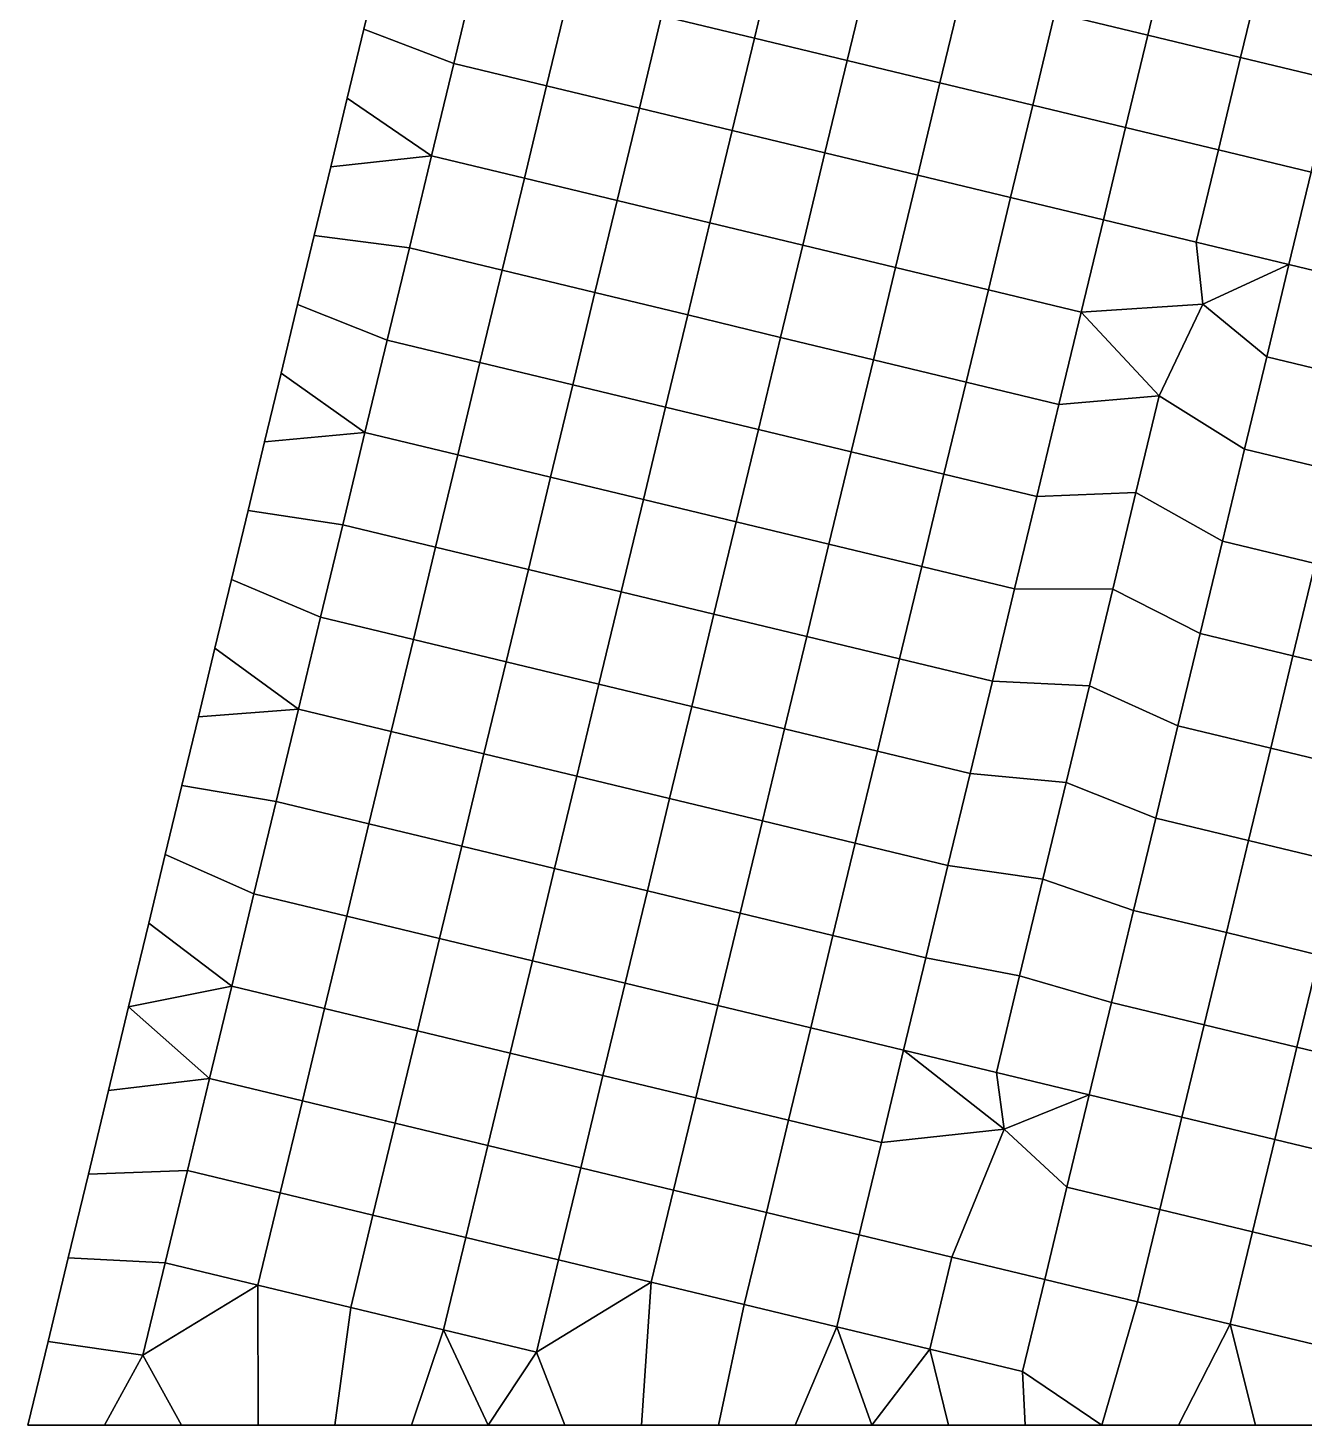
# Model space of a CAD drawing. Extents: x 0 to 37.4, y 0 to 43.4.
# Drawn here: x 0 to 8.12, y 0 to 8.89 of the extents above; entities that cross this region are included whole.
import ezdxf

# ---------------------------------------------------------------- set-up
doc = ezdxf.new("R2010")
doc.units = 0
doc.layers.get('0').update_dxf_attribs({"linetype": 'CONTINUOUS'})

msp = doc.modelspace()

# ---------------------------------------------------------------- linework, layer by layer
for p, q in [((7.4769, 7.1334, 3), (7.4769, 7.1334, 6)), ((7.4769, 7.1334, 6), (7.4769, 7.1334, 9)), ((6.2132, 1.8833, 6), (6.2132, 1.8833, 9))]:
    msp.add_line(p, q)
for points in [[(4.7644, 9.4119, 6), (4.1738, 9.5541, 6), (4.0325, 8.967, 6), (4.6231, 8.8248, 6)], [(7.2679, 9.4304, 6), (6.6773, 9.5726, 6), (6.536, 8.9855, 6), (7.1266, 8.8433, 6)], [(7.1266, 8.8433, 6), (7.7171, 8.7012, 6), (7.8585, 9.2883, 6), (7.2679, 9.4304, 6)], [(5.3549, 9.2698, 6), (4.7644, 9.4119, 6), (4.6231, 8.8248, 6), (5.2136, 8.6827, 6)], [(2.1377, 8.8814, 3), (2.243, 9.3189, 3), (2.243, 9.3189, 4), (2.1377, 8.8814, 4)], [(2.1377, 8.8814, 4), (2.243, 9.3189, 4), (2.243, 9.3189, 5), (2.1377, 8.8814, 5)], [(2.1377, 8.8814, 5), (2.243, 9.3189, 5), (2.243, 9.3189, 6), (2.1377, 8.8814, 6)], [(2.1377, 8.8814, 6), (2.243, 9.3189, 6), (2.243, 9.3189, 7), (2.1377, 8.8814, 7)], [(2.1377, 8.8814, 7), (2.243, 9.3189, 7), (2.243, 9.3189, 8), (2.1377, 8.8814, 8)], [(2.1377, 8.8814, 8), (2.243, 9.3189, 8), (2.243, 9.3189, 9), (2.1377, 8.8814, 9)], [(2.7101, 8.6641, 6), (2.8514, 9.2512, 6), (2.243, 9.3189, 6), (2.1377, 8.8814, 6)], [(3.442, 9.1091, 6), (2.8514, 9.2512, 6), (2.7101, 8.6641, 6), (3.3007, 8.522, 6)], [(5.9455, 9.1276, 6), (5.3549, 9.2698, 6), (5.2136, 8.6827, 6), (5.8042, 8.5405, 6)], [(7.7171, 8.7012, 6), (8.3077, 8.5591, 6), (8.449, 9.1462, 6), (7.8585, 9.2883, 6)], [(4.0325, 8.967, 6), (3.442, 9.1091, 6), (3.3007, 8.522, 6), (3.8912, 8.3799, 6)], [(6.536, 8.9855, 6), (5.9455, 9.1276, 6), (5.8042, 8.5405, 6), (6.3947, 8.3984, 6)], [(7.1266, 8.8433, 6), (6.536, 8.9855, 6), (6.3947, 8.3984, 6), (6.9853, 8.2563, 6)], [(4.6231, 8.8248, 6), (4.0325, 8.967, 6), (3.8912, 8.3799, 6), (4.4818, 8.2377, 6)], [(2.0324, 8.4438, 3), (2.1377, 8.8814, 3), (2.1377, 8.8814, 4), (2.0324, 8.4438, 4)], [(2.0324, 8.4438, 4), (2.1377, 8.8814, 4), (2.1377, 8.8814, 5), (2.0324, 8.4438, 5)], [(2.0324, 8.4438, 5), (2.1377, 8.8814, 5), (2.1377, 8.8814, 6), (2.0324, 8.4438, 6)], [(2.0324, 8.4438, 6), (2.1377, 8.8814, 6), (2.1377, 8.8814, 7), (2.0324, 8.4438, 7)], [(2.0324, 8.4438, 7), (2.1377, 8.8814, 7), (2.1377, 8.8814, 8), (2.0324, 8.4438, 8)], [(2.0324, 8.4438, 8), (2.1377, 8.8814, 8), (2.1377, 8.8814, 9), (2.0324, 8.4438, 9)], [(2.7101, 8.6641, 6), (2.1377, 8.8814, 6), (2.0324, 8.4438, 6), (2.5688, 8.0771, 6)], [(5.2136, 8.6827, 6), (4.6231, 8.8248, 6), (4.4818, 8.2377, 6), (5.0723, 8.0956, 6)], [(6.9853, 8.2563, 6), (7.5758, 8.1141, 6), (7.7171, 8.7012, 6), (7.1266, 8.8433, 6)], [(3.3007, 8.522, 6), (2.7101, 8.6641, 6), (2.5688, 8.0771, 6), (3.1594, 7.9349, 6)], [(5.8042, 8.5405, 6), (5.2136, 8.6827, 6), (5.0723, 8.0956, 6), (5.6629, 7.9535, 6)], [(7.5758, 8.1141, 6), (8.1664, 7.972, 6), (8.3077, 8.5591, 6), (7.7171, 8.7012, 6)], [(6.3947, 8.3984, 6), (5.8042, 8.5405, 6), (5.6629, 7.9535, 6), (6.2534, 7.8113, 6)], [(3.8912, 8.3799, 6), (3.3007, 8.522, 6), (3.1594, 7.9349, 6), (3.7499, 7.7928, 6)], [(1.9271, 8.0063, 3), (2.0324, 8.4438, 3), (2.0324, 8.4438, 4), (1.9271, 8.0063, 4)], [(1.9271, 8.0063, 4), (2.0324, 8.4438, 4), (2.0324, 8.4438, 5), (1.9271, 8.0063, 5)], [(1.9271, 8.0063, 5), (2.0324, 8.4438, 5), (2.0324, 8.4438, 6), (1.9271, 8.0063, 6)], [(1.9271, 8.0063, 6), (2.0324, 8.4438, 6), (2.0324, 8.4438, 7), (1.9271, 8.0063, 7)], [(1.9271, 8.0063, 7), (2.0324, 8.4438, 7), (2.0324, 8.4438, 8), (1.9271, 8.0063, 8)], [(1.9271, 8.0063, 8), (2.0324, 8.4438, 8), (2.0324, 8.4438, 9), (1.9271, 8.0063, 9)], [(2.5688, 8.0771, 6), (2.0324, 8.4438, 6), (1.9271, 8.0063, 6)], [(4.4818, 8.2377, 6), (3.8912, 8.3799, 6), (3.7499, 7.7928, 6), (4.3405, 7.6506, 6)], [(6.9853, 8.2563, 6), (6.3947, 8.3984, 6), (6.2534, 7.8113, 6), (6.844, 7.6692, 6)], [(5.0723, 8.0956, 6), (4.4818, 8.2377, 6), (4.3405, 7.6506, 6), (4.931, 7.5085, 6)], [(6.9853, 8.2563, 6), (6.844, 7.6692, 6), (7.4345, 7.527, 6), (7.5758, 8.1141, 6)], [(5.6629, 7.9535, 6), (5.0723, 8.0956, 6), (4.931, 7.5085, 6), (5.5216, 7.3664, 6)], [(7.5758, 8.1141, 6), (7.4345, 7.527, 6), (8.0251, 7.3849, 6), (8.1664, 7.972, 6)], [(2.4275, 7.49, 6), (2.5688, 8.0771, 6), (1.9271, 8.0063, 6), (1.8218, 7.5688, 6)], [(1.8218, 7.5688, 3), (1.9271, 8.0063, 3), (1.9271, 8.0063, 4), (1.8218, 7.5688, 4)], [(1.8218, 7.5688, 4), (1.9271, 8.0063, 4), (1.9271, 8.0063, 5), (1.8218, 7.5688, 5)], [(1.8218, 7.5688, 5), (1.9271, 8.0063, 5), (1.9271, 8.0063, 6), (1.8218, 7.5688, 6)], [(1.8218, 7.5688, 6), (1.9271, 8.0063, 6), (1.9271, 8.0063, 7), (1.8218, 7.5688, 7)], [(1.8218, 7.5688, 7), (1.9271, 8.0063, 7), (1.9271, 8.0063, 8), (1.8218, 7.5688, 8)], [(1.8218, 7.5688, 8), (1.9271, 8.0063, 8), (1.9271, 8.0063, 9), (1.8218, 7.5688, 9)], [(3.1594, 7.9349, 6), (2.5688, 8.0771, 6), (2.4275, 7.49, 6), (3.0181, 7.3478, 6)], [(3.7499, 7.7928, 6), (3.1594, 7.9349, 6), (3.0181, 7.3478, 6), (3.6086, 7.2057, 6)], [(6.2534, 7.8113, 6), (5.6629, 7.9535, 6), (5.5216, 7.3664, 6), (6.1121, 7.2242, 6)], [(8.7569, 7.8299, 6), (8.1664, 7.972, 6), (8.0251, 7.3849, 6), (8.6156, 7.2428, 6)], [(4.3405, 7.6506, 6), (3.7499, 7.7928, 6), (3.6086, 7.2057, 6), (4.1992, 7.0636, 6)], [(6.844, 7.6692, 6), (6.2534, 7.8113, 6), (6.1121, 7.2242, 6), (6.7027, 7.0821, 6)], [(4.931, 7.5085, 6), (4.3405, 7.6506, 6), (4.1992, 7.0636, 6), (4.7897, 6.9214, 6)], [(6.844, 7.6692, 6), (6.7027, 7.0821, 6), (7.4769, 7.1334, 6), (7.4345, 7.527, 6)], [(1.7165, 7.1313, 3), (1.8218, 7.5688, 3), (1.8218, 7.5688, 4), (1.7165, 7.1313, 4)], [(1.7165, 7.1313, 4), (1.8218, 7.5688, 4), (1.8218, 7.5688, 5), (1.7165, 7.1313, 5)], [(1.7165, 7.1313, 5), (1.8218, 7.5688, 5), (1.8218, 7.5688, 6), (1.7165, 7.1313, 6)], [(1.7165, 7.1313, 6), (1.8218, 7.5688, 6), (1.8218, 7.5688, 7), (1.7165, 7.1313, 7)], [(1.7165, 7.1313, 7), (1.8218, 7.5688, 7), (1.8218, 7.5688, 8), (1.7165, 7.1313, 8)], [(1.7165, 7.1313, 8), (1.8218, 7.5688, 8), (1.8218, 7.5688, 9), (1.7165, 7.1313, 9)], [(2.2862, 6.9029, 6), (2.4275, 7.49, 6), (1.8218, 7.5688, 6), (1.7165, 7.1313, 6)], [(3.0181, 7.3478, 6), (2.4275, 7.49, 6), (2.2862, 6.9029, 6), (2.8768, 6.7608, 6)], [(5.5216, 7.3664, 6), (4.931, 7.5085, 6), (4.7897, 6.9214, 6), (5.3803, 6.7793, 6)], [(7.4345, 7.527, 6), (7.4769, 7.1334, 6), (8.0251, 7.3849, 6)], [(8.0251, 7.3849, 6), (7.4769, 7.1334, 6), (7.8838, 6.7978, 6)], [(8.6156, 7.2428, 6), (8.0251, 7.3849, 6), (7.8838, 6.7978, 6), (8.4743, 6.6557, 6)], [(3.6086, 7.2057, 6), (3.0181, 7.3478, 6), (2.8768, 6.7608, 6), (3.4673, 6.6186, 6)], [(6.1121, 7.2242, 6), (5.5216, 7.3664, 6), (5.3803, 6.7793, 6), (5.9708, 6.6372, 6)], [(4.1992, 7.0636, 6), (3.6086, 7.2057, 6), (3.4673, 6.6186, 6), (4.0579, 6.4765, 6)], [(6.7027, 7.0821, 6), (6.1121, 7.2242, 6), (5.9708, 6.6372, 6), (6.5614, 6.495, 6)], [(1.6112, 6.6938, 3), (1.7165, 7.1313, 3), (1.7165, 7.1313, 4), (1.6112, 6.6938, 4)], [(1.6112, 6.6938, 4), (1.7165, 7.1313, 4), (1.7165, 7.1313, 5), (1.6112, 6.6938, 5)], [(1.6112, 6.6938, 5), (1.7165, 7.1313, 5), (1.7165, 7.1313, 6), (1.6112, 6.6938, 6)], [(1.6112, 6.6938, 6), (1.7165, 7.1313, 6), (1.7165, 7.1313, 7), (1.6112, 6.6938, 7)], [(1.6112, 6.6938, 7), (1.7165, 7.1313, 7), (1.7165, 7.1313, 8), (1.6112, 6.6938, 8)], [(1.6112, 6.6938, 8), (1.7165, 7.1313, 8), (1.7165, 7.1313, 9), (1.6112, 6.6938, 9)], [(2.2862, 6.9029, 6), (1.7165, 7.1313, 6), (1.6112, 6.6938, 6), (2.1449, 6.3158, 6)], [(6.7027, 7.0821, 6), (7.1992, 6.5494, 6), (7.4769, 7.1334, 6)], [(7.1992, 6.5494, 6), (7.7425, 6.2107, 6), (7.8838, 6.7978, 6), (7.4769, 7.1334, 6)], [(4.7897, 6.9214, 6), (4.1992, 7.0636, 6), (4.0579, 6.4765, 6), (4.6484, 6.3343, 6)], [(6.5614, 6.495, 6), (7.1992, 6.5494, 6), (6.7027, 7.0821, 6)], [(2.8768, 6.7608, 6), (2.2862, 6.9029, 6), (2.1449, 6.3158, 6), (2.7355, 6.1737, 6)], [(5.3803, 6.7793, 6), (4.7897, 6.9214, 6), (4.6484, 6.3343, 6), (5.239, 6.1922, 6)], [(3.4673, 6.6186, 6), (2.8768, 6.7608, 6), (2.7355, 6.1737, 6), (3.326, 6.0315, 6)], [(5.9708, 6.6372, 6), (5.3803, 6.7793, 6), (5.239, 6.1922, 6), (5.8295, 6.0501, 6)], [(8.4743, 6.6557, 6), (7.8838, 6.7978, 6), (7.7425, 6.2107, 6), (8.333, 6.0686, 6)], [(1.5059, 6.2563, 3), (1.6112, 6.6938, 3), (1.6112, 6.6938, 4), (1.5059, 6.2563, 4)], [(1.5059, 6.2563, 4), (1.6112, 6.6938, 4), (1.6112, 6.6938, 5), (1.5059, 6.2563, 5)], [(1.5059, 6.2563, 5), (1.6112, 6.6938, 5), (1.6112, 6.6938, 6), (1.5059, 6.2563, 6)], [(1.5059, 6.2563, 6), (1.6112, 6.6938, 6), (1.6112, 6.6938, 7), (1.5059, 6.2563, 7)], [(1.5059, 6.2563, 7), (1.6112, 6.6938, 7), (1.6112, 6.6938, 8), (1.5059, 6.2563, 8)], [(1.5059, 6.2563, 8), (1.6112, 6.6938, 8), (1.6112, 6.6938, 9), (1.5059, 6.2563, 9)], [(2.1449, 6.3158, 6), (1.6112, 6.6938, 6), (1.5059, 6.2563, 6)], [(4.0579, 6.4765, 6), (3.4673, 6.6186, 6), (3.326, 6.0315, 6), (3.9166, 5.8894, 6)], [(6.5614, 6.495, 6), (5.9708, 6.6372, 6), (5.8295, 6.0501, 6), (6.4201, 5.9079, 6)], [(6.4201, 5.9079, 6), (7.0512, 5.9342, 6), (7.1992, 6.5494, 6), (6.5614, 6.495, 6)], [(7.0512, 5.9342, 6), (7.6012, 5.6236, 6), (7.7425, 6.2107, 6), (7.1992, 6.5494, 6)], [(4.6484, 6.3343, 6), (4.0579, 6.4765, 6), (3.9166, 5.8894, 6), (4.5071, 5.7473, 6)], [(2.0036, 5.7287, 6), (2.1449, 6.3158, 6), (1.5059, 6.2563, 6), (1.4005, 5.8188, 6)], [(2.7355, 6.1737, 6), (2.1449, 6.3158, 6), (2.0036, 5.7287, 6), (2.5941, 5.5866, 6)], [(5.239, 6.1922, 6), (4.6484, 6.3343, 6), (4.5071, 5.7473, 6), (5.0977, 5.6051, 6)], [(1.4005, 5.8188, 3), (1.5059, 6.2563, 3), (1.5059, 6.2563, 4), (1.4005, 5.8188, 4)], [(1.4005, 5.8188, 4), (1.5059, 6.2563, 4), (1.5059, 6.2563, 5), (1.4005, 5.8188, 5)], [(1.4005, 5.8188, 5), (1.5059, 6.2563, 5), (1.5059, 6.2563, 6), (1.4005, 5.8188, 6)], [(1.4005, 5.8188, 6), (1.5059, 6.2563, 6), (1.5059, 6.2563, 7), (1.4005, 5.8188, 7)], [(1.4005, 5.8188, 7), (1.5059, 6.2563, 7), (1.5059, 6.2563, 8), (1.4005, 5.8188, 8)], [(1.4005, 5.8188, 8), (1.5059, 6.2563, 8), (1.5059, 6.2563, 9), (1.4005, 5.8188, 9)], [(3.326, 6.0315, 6), (2.7355, 6.1737, 6), (2.5941, 5.5866, 6), (3.1847, 5.4444, 6)], [(5.8295, 6.0501, 6), (5.239, 6.1922, 6), (5.0977, 5.6051, 6), (5.6882, 5.463, 6)], [(8.333, 6.0686, 6), (7.7425, 6.2107, 6), (7.6012, 5.6236, 6), (8.1917, 5.4815, 6)], [(6.4201, 5.9079, 6), (5.8295, 6.0501, 6), (5.6882, 5.463, 6), (6.2788, 5.3208, 6)], [(3.9166, 5.8894, 6), (3.326, 6.0315, 6), (3.1847, 5.4444, 6), (3.7753, 5.3023, 6)], [(4.5071, 5.7473, 6), (3.9166, 5.8894, 6), (3.7753, 5.3023, 6), (4.3658, 5.1602, 6)], [(6.2788, 5.3208, 6), (6.9031, 5.3191, 6), (7.0512, 5.9342, 6), (6.4201, 5.9079, 6)], [(6.9031, 5.3191, 6), (7.4599, 5.0366, 6), (7.6012, 5.6236, 6), (7.0512, 5.9342, 6)], [(1.2953, 5.3813, 3), (1.4005, 5.8188, 3), (1.4005, 5.8188, 4), (1.2953, 5.3813, 4)], [(1.2953, 5.3813, 4), (1.4005, 5.8188, 4), (1.4005, 5.8188, 5), (1.2953, 5.3813, 5)], [(1.2953, 5.3813, 5), (1.4005, 5.8188, 5), (1.4005, 5.8188, 6), (1.2953, 5.3813, 6)], [(1.2953, 5.3813, 6), (1.4005, 5.8188, 6), (1.4005, 5.8188, 7), (1.2953, 5.3813, 7)], [(1.2953, 5.3813, 7), (1.4005, 5.8188, 7), (1.4005, 5.8188, 8), (1.2953, 5.3813, 8)], [(1.2953, 5.3813, 8), (1.4005, 5.8188, 8), (1.4005, 5.8188, 9), (1.2953, 5.3813, 9)], [(1.8623, 5.1416, 6), (2.0036, 5.7287, 6), (1.4005, 5.8188, 6), (1.2953, 5.3813, 6)], [(2.5941, 5.5866, 6), (2.0036, 5.7287, 6), (1.8623, 5.1416, 6), (2.4528, 4.9995, 6)], [(5.0977, 5.6051, 6), (4.5071, 5.7473, 6), (4.3658, 5.1602, 6), (4.9564, 5.018, 6)], [(5.6882, 5.463, 6), (5.0977, 5.6051, 6), (4.9564, 5.018, 6), (5.5469, 4.8759, 6)], [(8.1917, 5.4815, 6), (7.6012, 5.6236, 6), (7.4599, 5.0366, 6), (8.0504, 4.8944, 6)], [(3.1847, 5.4444, 6), (2.5941, 5.5866, 6), (2.4528, 4.9995, 6), (3.0434, 4.8574, 6)], [(3.7753, 5.3023, 6), (3.1847, 5.4444, 6), (3.0434, 4.8574, 6), (3.634, 4.7152, 6)], [(6.2788, 5.3208, 6), (5.6882, 5.463, 6), (5.5469, 4.8759, 6), (6.1375, 4.7337, 6)], [(8.7823, 5.3394, 6), (8.1917, 5.4815, 6), (8.0504, 4.8944, 6), (8.641, 4.7523, 6)], [(1.1899, 4.9438, 3), (1.2953, 5.3813, 3), (1.2953, 5.3813, 4), (1.1899, 4.9438, 4)], [(1.1899, 4.9438, 4), (1.2953, 5.3813, 4), (1.2953, 5.3813, 5), (1.1899, 4.9438, 5)], [(1.1899, 4.9438, 5), (1.2953, 5.3813, 5), (1.2953, 5.3813, 6), (1.1899, 4.9438, 6)], [(1.1899, 4.9438, 6), (1.2953, 5.3813, 6), (1.2953, 5.3813, 7), (1.1899, 4.9438, 7)], [(1.1899, 4.9438, 7), (1.2953, 5.3813, 7), (1.2953, 5.3813, 8), (1.1899, 4.9438, 8)], [(1.1899, 4.9438, 8), (1.2953, 5.3813, 8), (1.2953, 5.3813, 9), (1.1899, 4.9438, 9)], [(1.8623, 5.1416, 6), (1.2953, 5.3813, 6), (1.1899, 4.9438, 6), (1.721, 4.5545, 6)], [(4.3658, 5.1602, 6), (3.7753, 5.3023, 6), (3.634, 4.7152, 6), (4.2245, 4.5731, 6)], [(6.1375, 4.7337, 6), (6.755, 4.7039, 6), (6.9031, 5.3191, 6), (6.2788, 5.3208, 6)], [(6.755, 4.7039, 6), (7.3186, 4.4495, 6), (7.4599, 5.0366, 6), (6.9031, 5.3191, 6)], [(4.9564, 5.018, 6), (4.3658, 5.1602, 6), (4.2245, 4.5731, 6), (4.8151, 4.4309, 6)], [(2.4528, 4.9995, 6), (1.8623, 5.1416, 6), (1.721, 4.5545, 6), (2.3115, 4.4124, 6)], [(3.0434, 4.8574, 6), (2.4528, 4.9995, 6), (2.3115, 4.4124, 6), (2.9021, 4.2703, 6)], [(5.5469, 4.8759, 6), (4.9564, 5.018, 6), (4.8151, 4.4309, 6), (5.4056, 4.2888, 6)], [(8.0504, 4.8944, 6), (7.4599, 5.0366, 6), (7.3186, 4.4495, 6), (7.9091, 4.3073, 6)], [(1.0846, 4.5063, 3), (1.1899, 4.9438, 3), (1.1899, 4.9438, 4), (1.0846, 4.5063, 4)], [(1.0846, 4.5063, 4), (1.1899, 4.9438, 4), (1.1899, 4.9438, 5), (1.0846, 4.5063, 5)], [(1.0846, 4.5063, 5), (1.1899, 4.9438, 5), (1.1899, 4.9438, 6), (1.0846, 4.5063, 6)], [(1.0846, 4.5063, 6), (1.1899, 4.9438, 6), (1.1899, 4.9438, 7), (1.0846, 4.5063, 7)], [(1.0846, 4.5063, 7), (1.1899, 4.9438, 7), (1.1899, 4.9438, 8), (1.0846, 4.5063, 8)], [(1.0846, 4.5063, 8), (1.1899, 4.9438, 8), (1.1899, 4.9438, 9), (1.0846, 4.5063, 9)], [(1.721, 4.5545, 6), (1.1899, 4.9438, 6), (1.0846, 4.5063, 6)], [(8.641, 4.7523, 6), (8.0504, 4.8944, 6), (7.9091, 4.3073, 6), (8.4997, 4.1652, 6)], [(3.634, 4.7152, 6), (3.0434, 4.8574, 6), (2.9021, 4.2703, 6), (3.4926, 4.1281, 6)], [(6.1375, 4.7337, 6), (5.5469, 4.8759, 6), (5.4056, 4.2888, 6), (5.9962, 4.1467, 6)], [(4.2245, 4.5731, 6), (3.634, 4.7152, 6), (3.4926, 4.1281, 6), (4.0832, 3.986, 6)], [(5.9962, 4.1467, 6), (6.607, 4.0888, 6), (6.755, 4.7039, 6), (6.1375, 4.7337, 6)], [(6.607, 4.0888, 6), (7.1773, 3.8624, 6), (7.3186, 4.4495, 6), (6.755, 4.7039, 6)], [(1.5797, 3.9675, 6), (1.721, 4.5545, 6), (1.0846, 4.5063, 6), (0.9793, 4.0688, 6)], [(2.3115, 4.4124, 6), (1.721, 4.5545, 6), (1.5797, 3.9675, 6), (2.1702, 3.8253, 6)], [(4.8151, 4.4309, 6), (4.2245, 4.5731, 6), (4.0832, 3.986, 6), (4.6738, 3.8439, 6)], [(0.9793, 4.0688, 3), (1.0846, 4.5063, 3), (1.0846, 4.5063, 4), (0.9793, 4.0688, 4)], [(0.9793, 4.0688, 4), (1.0846, 4.5063, 4), (1.0846, 4.5063, 5), (0.9793, 4.0688, 5)], [(0.9793, 4.0688, 5), (1.0846, 4.5063, 5), (1.0846, 4.5063, 6), (0.9793, 4.0688, 6)], [(0.9793, 4.0688, 6), (1.0846, 4.5063, 6), (1.0846, 4.5063, 7), (0.9793, 4.0688, 7)], [(0.9793, 4.0688, 7), (1.0846, 4.5063, 7), (1.0846, 4.5063, 8), (0.9793, 4.0688, 8)], [(0.9793, 4.0688, 8), (1.0846, 4.5063, 8), (1.0846, 4.5063, 9), (0.9793, 4.0688, 9)], [(7.9091, 4.3073, 6), (7.3186, 4.4495, 6), (7.1773, 3.8624, 6), (7.7678, 3.7203, 6)], [(2.9021, 4.2703, 6), (2.3115, 4.4124, 6), (2.1702, 3.8253, 6), (2.7608, 3.6832, 6)], [(5.4056, 4.2888, 6), (4.8151, 4.4309, 6), (4.6738, 3.8439, 6), (5.2643, 3.7017, 6)], [(3.4926, 4.1281, 6), (2.9021, 4.2703, 6), (2.7608, 3.6832, 6), (3.3513, 3.541, 6)], [(5.9962, 4.1467, 6), (5.4056, 4.2888, 6), (5.2643, 3.7017, 6), (5.8548, 3.5596, 6)], [(8.4997, 4.1652, 6), (7.9091, 4.3073, 6), (7.7678, 3.7203, 6), (8.3584, 3.5781, 6)], [(4.0832, 3.986, 6), (3.4926, 4.1281, 6), (3.3513, 3.541, 6), (3.9419, 3.3989, 6)], [(5.8548, 3.5596, 6), (6.4589, 3.4736, 6), (6.607, 4.0888, 6), (5.9962, 4.1467, 6)], [(0.874, 3.6313, 3), (0.9793, 4.0688, 3), (0.9793, 4.0688, 4), (0.874, 3.6313, 4)], [(0.874, 3.6313, 4), (0.9793, 4.0688, 4), (0.9793, 4.0688, 5), (0.874, 3.6313, 5)], [(0.874, 3.6313, 5), (0.9793, 4.0688, 5), (0.9793, 4.0688, 6), (0.874, 3.6313, 6)], [(0.874, 3.6313, 6), (0.9793, 4.0688, 6), (0.9793, 4.0688, 7), (0.874, 3.6313, 7)], [(0.874, 3.6313, 7), (0.9793, 4.0688, 7), (0.9793, 4.0688, 8), (0.874, 3.6313, 8)], [(0.874, 3.6313, 8), (0.9793, 4.0688, 8), (0.9793, 4.0688, 9), (0.874, 3.6313, 9)], [(1.4384, 3.3804, 6), (1.5797, 3.9675, 6), (0.9793, 4.0688, 6), (0.874, 3.6313, 6)], [(6.4589, 3.4736, 6), (7.036, 3.2753, 6), (7.1773, 3.8624, 6), (6.607, 4.0888, 6)], [(2.1702, 3.8253, 6), (1.5797, 3.9675, 6), (1.4384, 3.3804, 6), (2.0289, 3.2382, 6)], [(4.6738, 3.8439, 6), (4.0832, 3.986, 6), (3.9419, 3.3989, 6), (4.5324, 3.2568, 6)], [(2.7608, 3.6832, 6), (2.1702, 3.8253, 6), (2.0289, 3.2382, 6), (2.6195, 3.0961, 6)], [(5.2643, 3.7017, 6), (4.6738, 3.8439, 6), (4.5324, 3.2568, 6), (5.123, 3.1146, 6)], [(7.7678, 3.7203, 6), (7.1773, 3.8624, 6), (7.036, 3.2753, 6), (7.6265, 3.1332, 6)], [(3.3513, 3.541, 6), (2.7608, 3.6832, 6), (2.6195, 3.0961, 6), (3.21, 2.954, 6)], [(5.8548, 3.5596, 6), (5.2643, 3.7017, 6), (5.123, 3.1146, 6), (5.7135, 2.9725, 6)], [(8.3584, 3.5781, 6), (7.7678, 3.7203, 6), (7.6265, 3.1332, 6), (8.2171, 2.991, 6)], [(0.7687, 3.1938, 3), (0.874, 3.6313, 3), (0.874, 3.6313, 4), (0.7687, 3.1938, 4)], [(0.7687, 3.1938, 4), (0.874, 3.6313, 4), (0.874, 3.6313, 5), (0.7687, 3.1938, 5)], [(0.7687, 3.1938, 5), (0.874, 3.6313, 5), (0.874, 3.6313, 6), (0.7687, 3.1938, 6)], [(0.7687, 3.1938, 6), (0.874, 3.6313, 6), (0.874, 3.6313, 7), (0.7687, 3.1938, 7)], [(0.7687, 3.1938, 7), (0.874, 3.6313, 7), (0.874, 3.6313, 8), (0.7687, 3.1938, 8)], [(0.7687, 3.1938, 8), (0.874, 3.6313, 8), (0.874, 3.6313, 9), (0.7687, 3.1938, 9)], [(1.4384, 3.3804, 6), (0.874, 3.6313, 6), (0.7687, 3.1938, 6), (1.2971, 2.7933, 6)], [(5.7135, 2.9725, 6), (6.3109, 2.8584, 6), (6.4589, 3.4736, 6), (5.8548, 3.5596, 6)], [(3.9419, 3.3989, 6), (3.3513, 3.541, 6), (3.21, 2.954, 6), (3.8006, 2.8118, 6)], [(6.3109, 2.8584, 6), (6.8947, 2.6882, 6), (7.036, 3.2753, 6), (6.4589, 3.4736, 6)], [(2.0289, 3.2382, 6), (1.4384, 3.3804, 6), (1.2971, 2.7933, 6), (1.8876, 2.6511, 6)], [(4.5324, 3.2568, 6), (3.9419, 3.3989, 6), (3.8006, 2.8118, 6), (4.3911, 2.6697, 6)], [(2.6195, 3.0961, 6), (2.0289, 3.2382, 6), (1.8876, 2.6511, 6), (2.4782, 2.509, 6)], [(5.123, 3.1146, 6), (4.5324, 3.2568, 6), (4.3911, 2.6697, 6), (4.9817, 2.5276, 6)], [(7.6265, 3.1332, 6), (7.036, 3.2753, 6), (6.8947, 2.6882, 6), (7.4852, 2.5461, 6)], [(0.6406, 2.6615, 3), (0.7687, 3.1938, 3), (0.7687, 3.1938, 4), (0.6406, 2.6615, 4)], [(0.6406, 2.6615, 4), (0.7687, 3.1938, 4), (0.7687, 3.1938, 5), (0.6406, 2.6615, 5)], [(0.6406, 2.6615, 5), (0.7687, 3.1938, 5), (0.7687, 3.1938, 6), (0.6406, 2.6615, 6)], [(0.6406, 2.6615, 6), (0.7687, 3.1938, 6), (0.7687, 3.1938, 7), (0.6406, 2.6615, 7)], [(0.6406, 2.6615, 7), (0.7687, 3.1938, 7), (0.7687, 3.1938, 8), (0.6406, 2.6615, 8)], [(0.6406, 2.6615, 8), (0.7687, 3.1938, 8), (0.7687, 3.1938, 9), (0.6406, 2.6615, 9)], [(1.2971, 2.7933, 6), (0.7687, 3.1938, 6), (0.6406, 2.6615, 6)], [(1.2971, 2.7933, 3), (0.7687, 3.1938, 3), (0.7687, 3.1938, 4), (1.2971, 2.7933, 4)], [(1.2971, 2.7933, 4), (0.7687, 3.1938, 4), (0.7687, 3.1938, 5), (1.2971, 2.7933, 5)], [(1.2971, 2.7933, 5), (0.7687, 3.1938, 5), (0.7687, 3.1938, 6), (1.2971, 2.7933, 6)], [(5.7135, 2.9725, 6), (5.123, 3.1146, 6), (4.9817, 2.5276, 6), (5.5722, 2.3854, 6)], [(8.2171, 2.991, 6), (7.6265, 3.1332, 6), (7.4852, 2.5461, 6), (8.0758, 2.4039, 6)], [(3.21, 2.954, 6), (2.6195, 3.0961, 6), (2.4782, 2.509, 6), (3.0687, 2.3669, 6)], [(3.8006, 2.8118, 6), (3.21, 2.954, 6), (3.0687, 2.3669, 6), (3.6593, 2.2247, 6)], [(5.5722, 2.3854, 6), (6.1628, 2.2433, 6), (6.3109, 2.8584, 6), (5.7135, 2.9725, 6)], [(8.8076, 2.8489, 6), (8.2171, 2.991, 6), (8.0758, 2.4039, 6), (8.6663, 2.2618, 6)], [(6.3109, 2.8584, 6), (6.1628, 2.2433, 6), (6.7534, 2.1011, 6), (6.8947, 2.6882, 6)], [(1.1558, 2.2062, 6), (1.2971, 2.7933, 6), (0.6406, 2.6615, 6)], [(1.8876, 2.6511, 6), (1.2971, 2.7933, 6), (1.1558, 2.2062, 6), (1.7463, 2.0641, 6)], [(1.8876, 2.6511, 3), (1.2971, 2.7933, 3), (1.2971, 2.7933, 4), (1.8876, 2.6511, 4)], [(1.8876, 2.6511, 4), (1.2971, 2.7933, 4), (1.2971, 2.7933, 5), (1.8876, 2.6511, 5)], [(1.8876, 2.6511, 5), (1.2971, 2.7933, 5), (1.2971, 2.7933, 6), (1.8876, 2.6511, 6)], [(4.3911, 2.6697, 6), (3.8006, 2.8118, 6), (3.6593, 2.2247, 6), (4.2498, 2.0826, 6)], [(4.9817, 2.5276, 6), (4.3911, 2.6697, 6), (4.2498, 2.0826, 6), (4.8404, 1.9405, 6)], [(7.4852, 2.5461, 6), (6.8947, 2.6882, 6), (6.7534, 2.1011, 6), (7.3439, 1.959, 6)], [(0.5125, 2.1292, 3), (0.6406, 2.6615, 3), (0.6406, 2.6615, 4), (0.5125, 2.1292, 4)], [(0.5125, 2.1292, 4), (0.6406, 2.6615, 4), (0.6406, 2.6615, 5), (0.5125, 2.1292, 5)], [(0.5125, 2.1292, 5), (0.6406, 2.6615, 5), (0.6406, 2.6615, 6), (0.5125, 2.1292, 6)], [(0.5125, 2.1292, 6), (0.6406, 2.6615, 6), (0.6406, 2.6615, 7), (0.5125, 2.1292, 7)], [(0.5125, 2.1292, 7), (0.6406, 2.6615, 7), (0.6406, 2.6615, 8), (0.5125, 2.1292, 8)], [(0.5125, 2.1292, 8), (0.6406, 2.6615, 8), (0.6406, 2.6615, 9), (0.5125, 2.1292, 9)], [(1.1558, 2.2062, 6), (0.6406, 2.6615, 6), (0.5125, 2.1292, 6)], [(2.4782, 2.509, 6), (1.8876, 2.6511, 6), (1.7463, 2.0641, 6), (2.3369, 1.9219, 6)], [(1.8876, 2.6511, 3), (1.8876, 2.6511, 4), (2.4782, 2.509, 4), (2.4782, 2.509, 3)], [(1.8876, 2.6511, 4), (1.8876, 2.6511, 5), (2.4782, 2.509, 5), (2.4782, 2.509, 4)], [(1.8876, 2.6511, 5), (1.8876, 2.6511, 6), (2.4782, 2.509, 6), (2.4782, 2.509, 5)], [(3.0687, 2.3669, 6), (2.4782, 2.509, 6), (2.3369, 1.9219, 6), (2.9274, 1.7798, 6)], [(2.4782, 2.509, 3), (2.4782, 2.509, 4), (3.0687, 2.3669, 4), (3.0687, 2.3669, 3)], [(2.4782, 2.509, 4), (2.4782, 2.509, 5), (3.0687, 2.3669, 5), (3.0687, 2.3669, 4)], [(2.4782, 2.509, 5), (2.4782, 2.509, 6), (3.0687, 2.3669, 6), (3.0687, 2.3669, 5)], [(5.5722, 2.3854, 6), (4.9817, 2.5276, 6), (4.8404, 1.9405, 6), (5.4309, 1.7983, 6)], [(8.0758, 2.4039, 6), (7.4852, 2.5461, 6), (7.3439, 1.959, 6), (7.9345, 1.8169, 6)], [(8.6663, 2.2618, 6), (8.0758, 2.4039, 6), (7.9345, 1.8169, 6), (8.525, 1.6747, 6)], [(3.6593, 2.2247, 6), (3.0687, 2.3669, 6), (2.9274, 1.7798, 6), (3.518, 1.6377, 6)], [(3.0687, 2.3669, 3), (3.0687, 2.3669, 4), (3.6593, 2.2247, 4), (3.6593, 2.2247, 3)], [(3.0687, 2.3669, 4), (3.0687, 2.3669, 5), (3.6593, 2.2247, 5), (3.6593, 2.2247, 4)], [(3.0687, 2.3669, 5), (3.0687, 2.3669, 6), (3.6593, 2.2247, 6), (3.6593, 2.2247, 5)], [(5.5722, 2.3854, 6), (5.4309, 1.7983, 6), (6.2132, 1.8833, 6)], [(6.1628, 2.2433, 6), (5.5722, 2.3854, 6), (6.2132, 1.8833, 6)], [(4.2498, 2.0826, 6), (3.6593, 2.2247, 6), (3.518, 1.6377, 6), (4.1085, 1.4955, 6)], [(3.6593, 2.2247, 3), (3.6593, 2.2247, 4), (4.2498, 2.0826, 4), (4.2498, 2.0826, 3)], [(3.6593, 2.2247, 4), (3.6593, 2.2247, 5), (4.2498, 2.0826, 5), (4.2498, 2.0826, 4)], [(3.6593, 2.2247, 5), (3.6593, 2.2247, 6), (4.2498, 2.0826, 6), (4.2498, 2.0826, 5)], [(6.1628, 2.2433, 6), (6.2132, 1.8833, 6), (6.7534, 2.1011, 6)], [(1.0145, 1.6191, 6), (1.1558, 2.2062, 6), (0.5125, 2.1292, 6), (0.3844, 1.5969, 6)], [(1.7463, 2.0641, 6), (1.1558, 2.2062, 6), (1.0145, 1.6191, 6), (1.605, 1.477, 6)], [(0.3844, 1.5969, 3), (0.5125, 2.1292, 3), (0.5125, 2.1292, 4), (0.3844, 1.5969, 4)], [(0.3844, 1.5969, 4), (0.5125, 2.1292, 4), (0.5125, 2.1292, 5), (0.3844, 1.5969, 5)], [(0.3844, 1.5969, 5), (0.5125, 2.1292, 5), (0.5125, 2.1292, 6), (0.3844, 1.5969, 6)], [(0.3844, 1.5969, 6), (0.5125, 2.1292, 6), (0.5125, 2.1292, 7), (0.3844, 1.5969, 7)], [(0.3844, 1.5969, 7), (0.5125, 2.1292, 7), (0.5125, 2.1292, 8), (0.3844, 1.5969, 8)], [(0.3844, 1.5969, 8), (0.5125, 2.1292, 8), (0.5125, 2.1292, 9), (0.3844, 1.5969, 9)], [(2.3369, 1.9219, 6), (1.7463, 2.0641, 6), (1.605, 1.477, 6), (2.1956, 1.3348, 6)], [(4.8404, 1.9405, 6), (4.2498, 2.0826, 6), (4.1085, 1.4955, 6), (4.6991, 1.3534, 6)], [(4.2498, 2.0826, 3), (4.2498, 2.0826, 4), (4.8404, 1.9405, 4), (4.8404, 1.9405, 3)], [(4.2498, 2.0826, 4), (4.2498, 2.0826, 5), (4.8404, 1.9405, 5), (4.8404, 1.9405, 4)], [(4.2498, 2.0826, 5), (4.2498, 2.0826, 6), (4.8404, 1.9405, 6), (4.8404, 1.9405, 5)], [(6.7534, 2.1011, 6), (6.2132, 1.8833, 6), (6.612, 1.514, 6)], [(7.3439, 1.959, 6), (6.7534, 2.1011, 6), (6.612, 1.514, 6), (7.2026, 1.3719, 6)], [(7.9345, 1.8169, 6), (7.3439, 1.959, 6), (7.2026, 1.3719, 6), (7.7931, 1.2298, 6)], [(2.9274, 1.7798, 6), (2.3369, 1.9219, 6), (2.1956, 1.3348, 6), (2.7861, 1.1927, 6)], [(5.4309, 1.7983, 6), (4.8404, 1.9405, 6), (4.6991, 1.3534, 6), (5.2896, 1.2112, 6)], [(4.8404, 1.9405, 3), (4.8404, 1.9405, 4), (5.4309, 1.7983, 4), (5.4309, 1.7983, 3)], [(4.8404, 1.9405, 4), (4.8404, 1.9405, 5), (5.4309, 1.7983, 5), (5.4309, 1.7983, 4)], [(4.8404, 1.9405, 5), (4.8404, 1.9405, 6), (5.4309, 1.7983, 6), (5.4309, 1.7983, 5)], [(6.2132, 1.8833, 6), (5.4309, 1.7983, 6), (5.2896, 1.2112, 6), (5.8802, 1.0691, 6)], [(6.2132, 1.8833, 3), (5.4309, 1.7983, 3), (5.4309, 1.7983, 4), (6.2132, 1.8833, 4)], [(6.2132, 1.8833, 4), (5.4309, 1.7983, 4), (5.4309, 1.7983, 5), (6.2132, 1.8833, 5)], [(6.2132, 1.8833, 5), (5.4309, 1.7983, 5), (5.4309, 1.7983, 6), (6.2132, 1.8833, 6)], [(6.2132, 1.8833, 6), (5.8802, 1.0691, 6), (6.4707, 0.927, 6), (6.612, 1.514, 6)], [(3.518, 1.6377, 6), (2.9274, 1.7798, 6), (2.7861, 1.1927, 6), (3.3767, 1.0506, 6)], [(8.525, 1.6747, 6), (7.9345, 1.8169, 6), (7.7931, 1.2298, 6), (8.3837, 1.0876, 6)], [(0.8732, 1.032, 6), (1.0145, 1.6191, 6), (0.3844, 1.5969, 6), (0.2562, 1.0646, 6)], [(1.605, 1.477, 6), (1.0145, 1.6191, 6), (0.8732, 1.032, 6), (1.4637, 0.8899, 6)], [(4.1085, 1.4955, 6), (3.518, 1.6377, 6), (3.3767, 1.0506, 6), (3.9672, 0.9084, 6)], [(0.2562, 1.0646, 3), (0.3844, 1.5969, 3), (0.3844, 1.5969, 4), (0.2562, 1.0646, 4)], [(0.2562, 1.0646, 4), (0.3844, 1.5969, 4), (0.3844, 1.5969, 5), (0.2562, 1.0646, 5)], [(0.2562, 1.0646, 5), (0.3844, 1.5969, 5), (0.3844, 1.5969, 6), (0.2562, 1.0646, 6)], [(0.2562, 1.0646, 6), (0.3844, 1.5969, 6), (0.3844, 1.5969, 7), (0.2562, 1.0646, 7)], [(0.2562, 1.0646, 7), (0.3844, 1.5969, 7), (0.3844, 1.5969, 8), (0.2562, 1.0646, 8)], [(0.2562, 1.0646, 8), (0.3844, 1.5969, 8), (0.3844, 1.5969, 9), (0.2562, 1.0646, 9)], [(7.2026, 1.3719, 6), (6.612, 1.514, 6), (6.4707, 0.927, 6), (7.0613, 0.7848, 6)], [(2.1956, 1.3348, 6), (1.605, 1.477, 6), (1.4637, 0.8899, 6), (2.0543, 0.7478, 6)], [(4.6991, 1.3534, 6), (4.1085, 1.4955, 6), (3.9672, 0.9084, 6), (4.5578, 0.7663, 6)], [(2.7861, 1.1927, 6), (2.1956, 1.3348, 6), (2.0543, 0.7478, 6), (2.6448, 0.6056, 6)], [(5.2896, 1.2112, 6), (4.6991, 1.3534, 6), (4.5578, 0.7663, 6), (5.1483, 0.6241, 6)], [(7.7931, 1.2298, 6), (7.2026, 1.3719, 6), (7.0613, 0.7848, 6), (7.6518, 0.6427, 6)], [(3.3767, 1.0506, 6), (2.7861, 1.1927, 6), (2.6448, 0.6056, 6), (3.2354, 0.4635, 6)], [(5.8802, 1.0691, 6), (5.2896, 1.2112, 6), (5.1483, 0.6241, 6), (5.7389, 0.482, 6)], [(8.3837, 1.0876, 6), (7.7931, 1.2298, 6), (7.6518, 0.6427, 6), (8.2424, 0.5005, 6)], [(6.4707, 0.927, 6), (5.8802, 1.0691, 6), (5.7389, 0.482, 6), (6.3294, 0.3399, 6)], [(0.1281, 0.5323, 3), (0.2562, 1.0646, 3), (0.2562, 1.0646, 4), (0.1281, 0.5323, 4)], [(0.1281, 0.5323, 4), (0.2562, 1.0646, 4), (0.2562, 1.0646, 5), (0.1281, 0.5323, 5)], [(0.1281, 0.5323, 5), (0.2562, 1.0646, 5), (0.2562, 1.0646, 6), (0.1281, 0.5323, 6)], [(0.1281, 0.5323, 6), (0.2562, 1.0646, 6), (0.2562, 1.0646, 7), (0.1281, 0.5323, 7)], [(0.1281, 0.5323, 7), (0.2562, 1.0646, 7), (0.2562, 1.0646, 8), (0.1281, 0.5323, 8)], [(0.1281, 0.5323, 8), (0.2562, 1.0646, 8), (0.2562, 1.0646, 9), (0.1281, 0.5323, 9)], [(0.7319, 0.4449, 6), (0.8732, 1.032, 6), (0.2562, 1.0646, 6), (0.1281, 0.5323, 6)], [(1.4637, 0.8899, 6), (0.8732, 1.032, 6), (0.7319, 0.4449, 6)], [(3.9672, 0.9084, 6), (3.3767, 1.0506, 6), (3.2354, 0.4635, 6)], [(1.4637, 0.8899, 6), (0.7319, 0.4449, 6), (0.9764, 0, 6), (1.4646, 0, 6)], [(2.0543, 0.7478, 6), (1.4637, 0.8899, 6), (1.4646, 0, 6), (1.9527, 0, 6)], [(3.9672, 0.9084, 6), (3.2354, 0.4635, 6), (3.4173, 0, 6), (3.9055, 0, 6)], [(4.5578, 0.7663, 6), (3.9672, 0.9084, 6), (3.9055, 0, 6), (4.3937, 0, 6)], [(7.0613, 0.7848, 6), (6.4707, 0.927, 6), (6.3294, 0.3399, 6), (6.8347, 0.0001, 6)], [(2.6448, 0.6056, 6), (2.0543, 0.7478, 6), (1.9527, 0, 6), (2.4409, 0, 6)], [(4.5578, 0.7663, 6), (4.3937, 0, 6), (4.8819, 0, 6), (5.1483, 0.6241, 6)], [(7.6518, 0.6427, 6), (7.0613, 0.7848, 6), (6.8347, 0.0001, 6), (7.3229, 0.0001, 6)], [(5.1483, 0.6241, 6), (4.8819, 0, 6), (5.3701, 0.0001, 6)], [(5.7389, 0.482, 6), (5.1483, 0.6241, 6), (5.3701, 0.0001, 6)], [(7.6518, 0.6427, 6), (7.3229, 0.0001, 6), (7.8111, 0.0001, 6)], [(8.2424, 0.5005, 6), (7.6518, 0.6427, 6), (7.8111, 0.0001, 6), (8.2993, 0.0001, 6)], [(2.6448, 0.6056, 6), (2.4409, 0, 6), (2.9291, 0, 6)], [(3.2354, 0.4635, 6), (2.6448, 0.6056, 6), (2.9291, 0, 6)], [(0, 0, 3), (0.1281, 0.5323, 3), (0.1281, 0.5323, 4), (0, 0, 4)], [(0, 0, 4), (0.1281, 0.5323, 4), (0.1281, 0.5323, 5), (0, 0, 5)], [(0, 0, 5), (0.1281, 0.5323, 5), (0.1281, 0.5323, 6), (0, 0, 6)], [(0, 0, 6), (0.1281, 0.5323, 6), (0.1281, 0.5323, 7), (0, 0, 7)], [(0, 0, 7), (0.1281, 0.5323, 7), (0.1281, 0.5323, 8), (0, 0, 8)], [(0, 0, 8), (0.1281, 0.5323, 8), (0.1281, 0.5323, 9), (0, 0, 9)], [(0.7319, 0.4449, 6), (0.1281, 0.5323, 6), (0, 0, 6), (0.4882, 0, 6)], [(0.9764, 0, 6), (0.7319, 0.4449, 6), (0.4882, 0, 6)], [(3.2354, 0.4635, 6), (2.9291, 0, 6), (3.4173, 0, 6)], [(5.7389, 0.482, 6), (5.3701, 0.0001, 6), (5.8583, 0.0001, 6)], [(6.3294, 0.3399, 6), (5.7389, 0.482, 6), (5.8583, 0.0001, 6), (6.3465, 0.0001, 6)], [(6.8347, 0.0001, 6), (6.3294, 0.3399, 6), (6.3465, 0.0001, 6)], [(0, 0, 3), (0.4882, 0, 3), (0.4882, 0, 4), (0, 0, 4)], [(0, 0, 4), (0.4882, 0, 4), (0.4882, 0, 5), (0, 0, 5)], [(0, 0, 5), (0.4882, 0, 5), (0.4882, 0, 6), (0, 0, 6)], [(0, 0, 6), (0.4882, 0, 6), (0.4882, 0, 7), (0, 0, 7)], [(0, 0, 7), (0.4882, 0, 7), (0.4882, 0, 8), (0, 0, 8)], [(0, 0, 8), (0.4882, 0, 8), (0.4882, 0, 9), (0, 0, 9)], [(0.4882, 0, 3), (0.9764, 0, 3), (0.9764, 0, 4), (0.4882, 0, 4)], [(0.4882, 0, 4), (0.9764, 0, 4), (0.9764, 0, 5), (0.4882, 0, 5)], [(0.4882, 0, 5), (0.9764, 0, 5), (0.9764, 0, 6), (0.4882, 0, 6)], [(0.4882, 0, 6), (0.9764, 0, 6), (0.9764, 0, 7), (0.4882, 0, 7)], [(0.4882, 0, 7), (0.9764, 0, 7), (0.9764, 0, 8), (0.4882, 0, 8)], [(0.4882, 0, 8), (0.9764, 0, 8), (0.9764, 0, 9), (0.4882, 0, 9)], [(0.9764, 0, 3), (1.4646, 0, 3), (1.4646, 0, 4), (0.9764, 0, 4)], [(0.9764, 0, 4), (1.4646, 0, 4), (1.4646, 0, 5), (0.9764, 0, 5)], [(0.9764, 0, 5), (1.4646, 0, 5), (1.4646, 0, 6), (0.9764, 0, 6)], [(0.9764, 0, 6), (1.4646, 0, 6), (1.4646, 0, 7), (0.9764, 0, 7)], [(0.9764, 0, 7), (1.4646, 0, 7), (1.4646, 0, 8), (0.9764, 0, 8)], [(0.9764, 0, 8), (1.4646, 0, 8), (1.4646, 0, 9), (0.9764, 0, 9)], [(1.4646, 0, 3), (1.9527, 0, 3), (1.9527, 0, 4), (1.4646, 0, 4)], [(1.4646, 0, 4), (1.9527, 0, 4), (1.9527, 0, 5), (1.4646, 0, 5)], [(1.4646, 0, 5), (1.9527, 0, 5), (1.9527, 0, 6), (1.4646, 0, 6)], [(1.4646, 0, 6), (1.9527, 0, 6), (1.9527, 0, 7), (1.4646, 0, 7)], [(1.4646, 0, 7), (1.9527, 0, 7), (1.9527, 0, 8), (1.4646, 0, 8)], [(1.4646, 0, 8), (1.9527, 0, 8), (1.9527, 0, 9), (1.4646, 0, 9)], [(1.9527, 0, 3), (2.4409, 0, 3), (2.4409, 0, 4), (1.9527, 0, 4)], [(1.9527, 0, 4), (2.4409, 0, 4), (2.4409, 0, 5), (1.9527, 0, 5)], [(1.9527, 0, 5), (2.4409, 0, 5), (2.4409, 0, 6), (1.9527, 0, 6)], [(1.9527, 0, 6), (2.4409, 0, 6), (2.4409, 0, 7), (1.9527, 0, 7)], [(1.9527, 0, 7), (2.4409, 0, 7), (2.4409, 0, 8), (1.9527, 0, 8)], [(1.9527, 0, 8), (2.4409, 0, 8), (2.4409, 0, 9), (1.9527, 0, 9)], [(2.4409, 0, 3), (2.9291, 0, 3), (2.9291, 0, 4), (2.4409, 0, 4)], [(2.4409, 0, 4), (2.9291, 0, 4), (2.9291, 0, 5), (2.4409, 0, 5)], [(2.4409, 0, 5), (2.9291, 0, 5), (2.9291, 0, 6), (2.4409, 0, 6)], [(2.4409, 0, 6), (2.9291, 0, 6), (2.9291, 0, 7), (2.4409, 0, 7)], [(2.4409, 0, 7), (2.9291, 0, 7), (2.9291, 0, 8), (2.4409, 0, 8)], [(2.4409, 0, 8), (2.9291, 0, 8), (2.9291, 0, 9), (2.4409, 0, 9)], [(2.9291, 0, 3), (3.4173, 0, 3), (3.4173, 0, 4), (2.9291, 0, 4)], [(2.9291, 0, 4), (3.4173, 0, 4), (3.4173, 0, 5), (2.9291, 0, 5)], [(2.9291, 0, 5), (3.4173, 0, 5), (3.4173, 0, 6), (2.9291, 0, 6)], [(2.9291, 0, 6), (3.4173, 0, 6), (3.4173, 0, 7), (2.9291, 0, 7)], [(2.9291, 0, 7), (3.4173, 0, 7), (3.4173, 0, 8), (2.9291, 0, 8)], [(2.9291, 0, 8), (3.4173, 0, 8), (3.4173, 0, 9), (2.9291, 0, 9)], [(3.4173, 0, 3), (3.9055, 0, 3), (3.9055, 0, 4), (3.4173, 0, 4)], [(3.4173, 0, 4), (3.9055, 0, 4), (3.9055, 0, 5), (3.4173, 0, 5)], [(3.4173, 0, 5), (3.9055, 0, 5), (3.9055, 0, 6), (3.4173, 0, 6)], [(3.4173, 0, 6), (3.9055, 0, 6), (3.9055, 0, 7), (3.4173, 0, 7)], [(3.4173, 0, 7), (3.9055, 0, 7), (3.9055, 0, 8), (3.4173, 0, 8)], [(3.4173, 0, 8), (3.9055, 0, 8), (3.9055, 0, 9), (3.4173, 0, 9)], [(3.9055, 0, 3), (4.3937, 0, 3), (4.3937, 0, 4), (3.9055, 0, 4)], [(3.9055, 0, 4), (4.3937, 0, 4), (4.3937, 0, 5), (3.9055, 0, 5)], [(3.9055, 0, 5), (4.3937, 0, 5), (4.3937, 0, 6), (3.9055, 0, 6)], [(3.9055, 0, 6), (4.3937, 0, 6), (4.3937, 0, 7), (3.9055, 0, 7)], [(3.9055, 0, 7), (4.3937, 0, 7), (4.3937, 0, 8), (3.9055, 0, 8)], [(3.9055, 0, 8), (4.3937, 0, 8), (4.3937, 0, 9), (3.9055, 0, 9)], [(4.3937, 0, 3), (4.8819, 0, 3), (4.8819, 0, 4), (4.3937, 0, 4)], [(4.3937, 0, 4), (4.8819, 0, 4), (4.8819, 0, 5), (4.3937, 0, 5)], [(4.3937, 0, 5), (4.8819, 0, 5), (4.8819, 0, 6), (4.3937, 0, 6)], [(4.3937, 0, 6), (4.8819, 0, 6), (4.8819, 0, 7), (4.3937, 0, 7)], [(4.3937, 0, 7), (4.8819, 0, 7), (4.8819, 0, 8), (4.3937, 0, 8)], [(4.3937, 0, 8), (4.8819, 0, 8), (4.8819, 0, 9), (4.3937, 0, 9)], [(4.8819, 0, 3), (5.3701, 0.0001, 3), (5.3701, 0.0001, 4), (4.8819, 0, 4)], [(4.8819, 0, 4), (5.3701, 0.0001, 4), (5.3701, 0.0001, 5), (4.8819, 0, 5)], [(4.8819, 0, 5), (5.3701, 0.0001, 5), (5.3701, 0.0001, 6), (4.8819, 0, 6)], [(4.8819, 0, 6), (5.3701, 0.0001, 6), (5.3701, 0.0001, 7), (4.8819, 0, 7)], [(4.8819, 0, 7), (5.3701, 0.0001, 7), (5.3701, 0.0001, 8), (4.8819, 0, 8)], [(4.8819, 0, 8), (5.3701, 0.0001, 8), (5.3701, 0.0001, 9), (4.8819, 0, 9)], [(5.3701, 0.0001, 3), (5.8583, 0.0001, 3), (5.8583, 0.0001, 4), (5.3701, 0.0001, 4)], [(5.3701, 0.0001, 4), (5.8583, 0.0001, 4), (5.8583, 0.0001, 5), (5.3701, 0.0001, 5)], [(5.3701, 0.0001, 5), (5.8583, 0.0001, 5), (5.8583, 0.0001, 6), (5.3701, 0.0001, 6)], [(5.3701, 0.0001, 6), (5.8583, 0.0001, 6), (5.8583, 0.0001, 7), (5.3701, 0.0001, 7)], [(5.3701, 0.0001, 7), (5.8583, 0.0001, 7), (5.8583, 0.0001, 8), (5.3701, 0.0001, 8)], [(5.3701, 0.0001, 8), (5.8583, 0.0001, 8), (5.8583, 0.0001, 9), (5.3701, 0.0001, 9)], [(5.8583, 0.0001, 3), (6.3465, 0.0001, 3), (6.3465, 0.0001, 4), (5.8583, 0.0001, 4)], [(5.8583, 0.0001, 4), (6.3465, 0.0001, 4), (6.3465, 0.0001, 5), (5.8583, 0.0001, 5)], [(5.8583, 0.0001, 5), (6.3465, 0.0001, 5), (6.3465, 0.0001, 6), (5.8583, 0.0001, 6)], [(5.8583, 0.0001, 6), (6.3465, 0.0001, 6), (6.3465, 0.0001, 7), (5.8583, 0.0001, 7)], [(5.8583, 0.0001, 7), (6.3465, 0.0001, 7), (6.3465, 0.0001, 8), (5.8583, 0.0001, 8)], [(5.8583, 0.0001, 8), (6.3465, 0.0001, 8), (6.3465, 0.0001, 9), (5.8583, 0.0001, 9)], [(6.3465, 0.0001, 3), (6.8347, 0.0001, 3), (6.8347, 0.0001, 4), (6.3465, 0.0001, 4)], [(6.3465, 0.0001, 4), (6.8347, 0.0001, 4), (6.8347, 0.0001, 5), (6.3465, 0.0001, 5)], [(6.3465, 0.0001, 5), (6.8347, 0.0001, 5), (6.8347, 0.0001, 6), (6.3465, 0.0001, 6)], [(6.3465, 0.0001, 6), (6.8347, 0.0001, 6), (6.8347, 0.0001, 7), (6.3465, 0.0001, 7)], [(6.3465, 0.0001, 7), (6.8347, 0.0001, 7), (6.8347, 0.0001, 8), (6.3465, 0.0001, 8)], [(6.3465, 0.0001, 8), (6.8347, 0.0001, 8), (6.8347, 0.0001, 9), (6.3465, 0.0001, 9)], [(6.8347, 0.0001, 3), (7.3229, 0.0001, 3), (7.3229, 0.0001, 4), (6.8347, 0.0001, 4)], [(6.8347, 0.0001, 4), (7.3229, 0.0001, 4), (7.3229, 0.0001, 5), (6.8347, 0.0001, 5)], [(6.8347, 0.0001, 5), (7.3229, 0.0001, 5), (7.3229, 0.0001, 6), (6.8347, 0.0001, 6)], [(6.8347, 0.0001, 6), (7.3229, 0.0001, 6), (7.3229, 0.0001, 7), (6.8347, 0.0001, 7)], [(6.8347, 0.0001, 7), (7.3229, 0.0001, 7), (7.3229, 0.0001, 8), (6.8347, 0.0001, 8)], [(6.8347, 0.0001, 8), (7.3229, 0.0001, 8), (7.3229, 0.0001, 9), (6.8347, 0.0001, 9)], [(7.3229, 0.0001, 3), (7.8111, 0.0001, 3), (7.8111, 0.0001, 4), (7.3229, 0.0001, 4)], [(7.3229, 0.0001, 4), (7.8111, 0.0001, 4), (7.8111, 0.0001, 5), (7.3229, 0.0001, 5)], [(7.3229, 0.0001, 5), (7.8111, 0.0001, 5), (7.8111, 0.0001, 6), (7.3229, 0.0001, 6)], [(7.3229, 0.0001, 6), (7.8111, 0.0001, 6), (7.8111, 0.0001, 7), (7.3229, 0.0001, 7)], [(7.3229, 0.0001, 7), (7.8111, 0.0001, 7), (7.8111, 0.0001, 8), (7.3229, 0.0001, 8)], [(7.3229, 0.0001, 8), (7.8111, 0.0001, 8), (7.8111, 0.0001, 9), (7.3229, 0.0001, 9)], [(7.8111, 0.0001, 3), (8.2993, 0.0001, 3), (8.2993, 0.0001, 4), (7.8111, 0.0001, 4)], [(7.8111, 0.0001, 4), (8.2993, 0.0001, 4), (8.2993, 0.0001, 5), (7.8111, 0.0001, 5)], [(7.8111, 0.0001, 5), (8.2993, 0.0001, 5), (8.2993, 0.0001, 6), (7.8111, 0.0001, 6)], [(7.8111, 0.0001, 6), (8.2993, 0.0001, 6), (8.2993, 0.0001, 7), (7.8111, 0.0001, 7)], [(7.8111, 0.0001, 7), (8.2993, 0.0001, 7), (8.2993, 0.0001, 8), (7.8111, 0.0001, 8)], [(7.8111, 0.0001, 8), (8.2993, 0.0001, 8), (8.2993, 0.0001, 9), (7.8111, 0.0001, 9)]]:
    msp.add_3dface(points)

doc.saveas('drawing.dxf')
